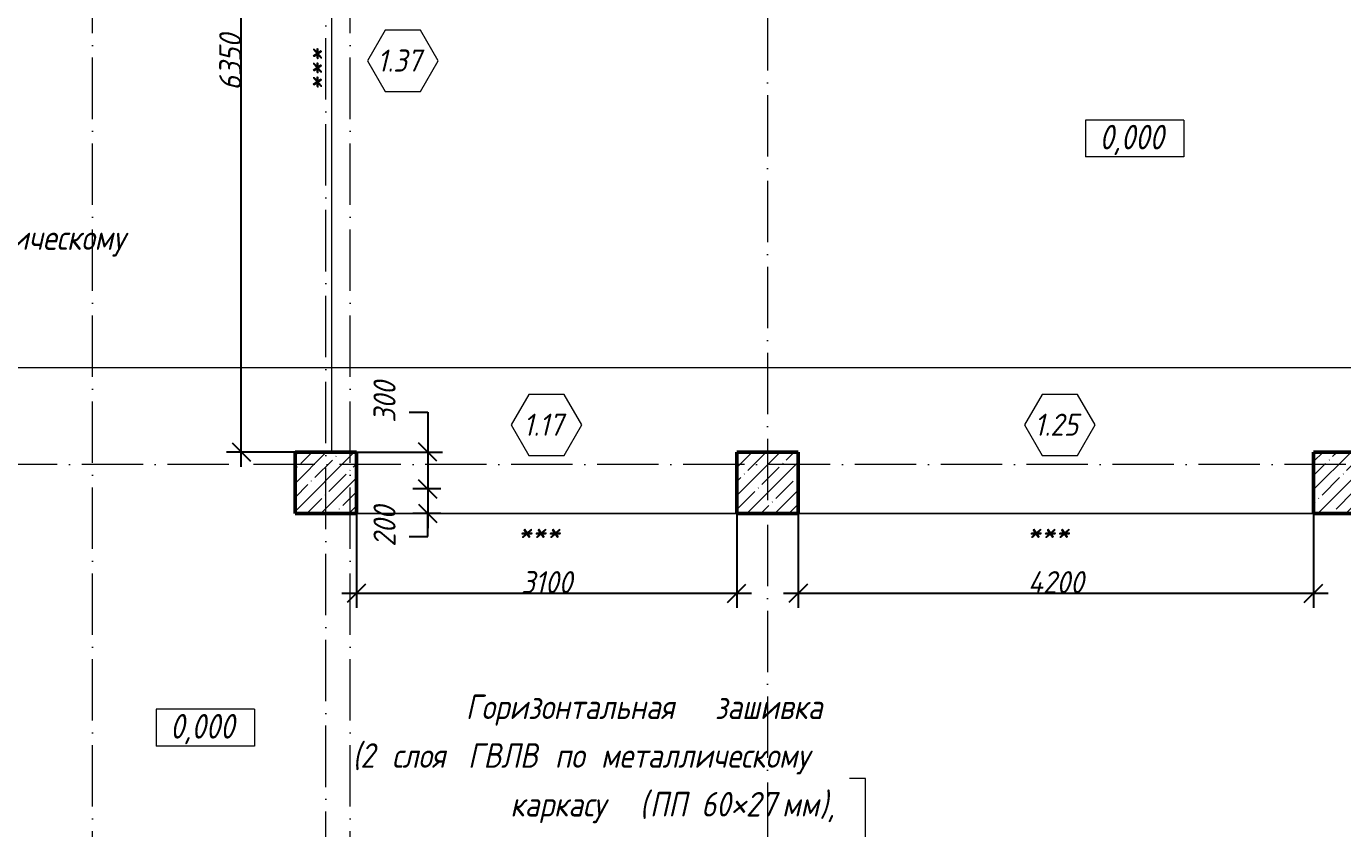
# Model space of a CAD drawing. Header units: millimetres. Extents: x -401725 to 250493, y 305116 to 802890.
# Drawn here: x -167791 to -157063, y 609330 to 615866 of the extents above; entities that cross this region are included whole.
import ezdxf

# ---------------------------------------------------------------- set-up
doc = ezdxf.new("R2010")
doc.units = ezdxf.units.MM
doc.linetypes.add('50_200_ШТРИХ_1Т_ш5_п1_п1_', pattern=[700, 500, -100, 0, -100])
for name, color, linetype, lineweight in [('A-____-____-DIMS', 7, 'Continuous', 9), ('A-DOOR-____-IDEN', 7, 'Continuous', 9), ('A-FLOR-____-OTLN', 7, 'Continuous', 9), ('G-____-____-DIMS', 7, 'Continuous', 9), ('G-____-____-TEXT', 7, 'Continuous', 9), ('S-COLS-____-MCUT', 7, 'Continuous', 50), ('S-COLS-____-OTLN', 7, 'Continuous', 9), ('S-GRID-____-OTLN-1', 7, '50_200_ШТРИХ_1Т_ш5_п1_п1_', 9)]:
    doc.layers.add(name, color=color, linetype=linetype, lineweight=lineweight)
doc.layers.add('G-____-____-SYMB-2', color=7, linetype='Continuous', lineweight=9, true_color=0x000000)
doc.styles.add('ISOCPEUR_I_14', font='isocpeui.ttf', dxfattribs={"width": 0.9, "height": 180})
doc.styles.add('ISOCPEUR_I_2', font='isocpeui.ttf', dxfattribs={"width": 0.85, "height": 2.3})
doc.dimstyles.new('ISO-1_8_0_9К_СРЕДНИЙ_Кладочные_8', dxfattribs={"dimscale": 304.8, "dimtxt": 179.276612, "dimasz": 0.492126, "dimexe": 0.393701, "dimexo": 0, "dimgap": 0, "dimtad": 1, "dimdec": 3, "dimrnd": 0.001, "dimdsep": 46, "dimtxsty": 'ISOCPEUR_I_14', "dimblk1": 'OBLIQUE', "dimblk2": 'OBLIQUE', "dimsah": 1, "dimcen": 0.09, "dimdle": 0.393701, "dimazin": 0, "dimtfac": 1, "dimtdec": 4, "dimtix": 1, "dimtmove": 0, "dimatfit": 3, "dimfxl": 1, "dimtvp": 1, "dimtolj": 1, "dimtzin": 0, "dimarcsym": 2})
doc.dimstyles.new('ISO-1_8_0_9К_СРЕДНИЙ_Кладочные_9', dxfattribs={"dimscale": 304.8, "dimtxt": 179.276612, "dimasz": 0.492126, "dimexe": 0.393701, "dimexo": 0, "dimgap": 0, "dimtad": 1, "dimdec": 3, "dimrnd": 0.001, "dimdsep": 46, "dimtxsty": 'ISOCPEUR_I_14', "dimblk1": 'OBLIQUE', "dimblk2": 'OBLIQUE', "dimsah": 1, "dimcen": 0.09, "dimdle": 0.393701, "dimazin": 0, "dimtfac": 1, "dimtdec": 4, "dimtix": 1, "dimtmove": 1, "dimatfit": 3, "dimfxl": 1, "dimtvp": 1, "dimtolj": 1, "dimtzin": 0, "dimarcsym": 2})

# ---------------------------------------------------------------- blocks, each defined once
blk = doc.blocks.new('BSC_Колонна _Прямоугольная - 500х500-25976076-АР1_Кладочный план 1 этажа в осях 1-64_Ю-ЯЯ')
at = {"layer": 'S-COLS-____-OTLN'}
h = blk.add_hatch(dxfattribs=at)
h.set_pattern_fill('FP_18', color=256, style=0, pattern_type=2)
h.set_pattern_definition([(45, (-9650, -67431.04), (-114.04925, 114.04925), []), (45, (-9535.95, -67431.04), (-114.04925, 114.04925), [201.613, -40.323, 3.353, -36.97])])
h.paths.add_polyline_path([(-250, -250), (250, -250), (250, 250), (-250, 250)], flags=0)
at = {"layer": 'S-COLS-____-MCUT'}
for p, q in [((250, 250), (-250, 250)), ((-250, 250), (-250, -250)), ((250, -250), (250, 250)), ((-250, -250), (250, -250))]:
    blk.add_line(p, q, dxfattribs=at)
blk = doc.blocks.new('BSC_Колонна _Прямоугольная - 500х500-V23-АР1_Кладочный план 1 этажа в осях 1-64_Ю-ЯЯ')
at = {"layer": 'S-COLS-____-OTLN'}
h = blk.add_hatch(dxfattribs=at)
h.set_pattern_fill('FP_20', color=256, style=0, pattern_type=2)
h.set_pattern_definition([(45, (-13250, -67431.04), (-114.04925, 114.04925), []), (45, (-13135.95, -67431.04), (-114.04925, 114.04925), [201.613, -40.323, 3.353, -36.97])])
h.paths.add_polyline_path([(-250, -250), (250, -250), (250, 250), (-250, 250)], flags=0)
at = {"layer": 'S-COLS-____-MCUT'}
for p, q in [((250, 250), (-250, 250)), ((-250, 250), (-250, -250)), ((250, -250), (250, 250)), ((-250, -250), (250, -250))]:
    blk.add_line(p, q, dxfattribs=at)
blk = doc.blocks.new('BSC_Колонна _Прямоугольная - 500х500-V84-АР1_Кладочный план 1 этажа в осях 1-64_Ю-ЯЯ')
at = {"layer": 'S-COLS-____-OTLN'}
h = blk.add_hatch(dxfattribs=at)
h.set_pattern_fill('FP_86', color=256, style=0, pattern_type=2)
h.set_pattern_definition([(45, (-17950, -67431.04), (-114.04925, 114.04925), []), (45, (-17835.95, -67431.04), (-114.04925, 114.04925), [201.613, -40.323, 3.353, -36.97])])
h.paths.add_polyline_path([(-250, -250), (250, -250), (250, 250), (-250, 250)], flags=0)
at = {"layer": 'S-COLS-____-MCUT'}
for p, q in [((250, 250), (-250, 250)), ((-250, 250), (-250, -250)), ((250, -250), (250, 250)), ((-250, -250), (250, -250))]:
    blk.add_line(p, q, dxfattribs=at)
blk = doc.blocks.new('Высотные отметки - 9_5х3_5_h_-17668430-АР1_Кладочный план 1 этажа в осях 1-64_Ю-ЯЯ')
at = {"layer": 'G-____-____-DIMS'}
for p, q in [((-4, 3), (-4, 0)), ((4, 3), (-4, 3)), ((4, 3), (4, 0)), ((4, 0), (-4, 0))]:
    blk.add_line(p, q, dxfattribs=at)
blk = doc.blocks.new('_Oblique')
at = {"color": 0, "linetype": 'ByBlock', "lineweight": -2}
blk.add_line((-0.5, -0.5), (0.5, 0.5), dxfattribs=at)
blk = doc.blocks.new('*D13274')
at = {"layer": 'A-____-____-DIMS', "color": 0, "lineweight": -2, "transparency": 16777216}
for p, q in [((-165101, 611898), (-165101, 611128)), ((-162001, 611898), (-162001, 611128)), ((-165221, 611248), (-161881, 611248))]:
    blk.add_line(p, q, dxfattribs=at)
at = {"layer": 'Defpoints', "color": 0, "transparency": 16777216}
for p in [(-165101, 611898), (-162001, 611898), (-162001, 611248)]:
    blk.add_point(p, dxfattribs=at)
at = {"layer": 'A-____-____-DIMS', "color": 0, "lineweight": -2, "transparency": 16777216, "xscale": 150, "yscale": 150, "zscale": 150, "rotation": 180}
blk.add_blockref('_Oblique', (-165101, 611248), dxfattribs=at)
at = {"layer": 'A-____-____-DIMS', "color": 0, "lineweight": -2, "transparency": 16777216, "xscale": 150, "yscale": 150, "zscale": 150}
blk.add_blockref('_Oblique', (-162001, 611248), dxfattribs=at)
at = {"layer": 'A-____-____-DIMS', "color": 0, "transparency": 16777216, "insert": (-163551, 611338), "char_height": 180, "width": 504.73, "attachment_point": 5, "style": 'ISOCPEUR_I_14'}
blk.add_mtext('\\A1;3100', dxfattribs=at)
blk = doc.blocks.new('*D13275')
at = {"layer": 'A-____-____-DIMS', "color": 0, "lineweight": -2, "transparency": 16777216}
for p, q in [((-164670, 612722), (-164520, 612722)), ((-164520, 612722), (-164520, 612398)), ((-164520, 612518), (-164520, 611978)), ((-165101, 612398), (-164400, 612398)), ((-164414, 612098), (-164640, 612098))]:
    blk.add_line(p, q, dxfattribs=at)
at = {"layer": 'Defpoints', "color": 0, "transparency": 16777216}
for p in [(-165101, 612398), (-164520, 612098), (-164414, 612098)]:
    blk.add_point(p, dxfattribs=at)
at = {"layer": 'A-____-____-DIMS', "color": 0, "lineweight": -2, "transparency": 16777216, "xscale": 150, "yscale": 150, "zscale": 150}
for p, rotation in [((-164520, 612398), 90), ((-164520, 612098), 270)]:
    blk.add_blockref('_Oblique', p, dxfattribs=dict(at, rotation=rotation))
at = {"layer": 'A-____-____-DIMS', "color": 0, "transparency": 16777216, "insert": (-164962, 612637), "char_height": 180, "width": 409.58, "attachment_point": 1, "rotation": 90, "line_spacing_factor": 1.149209, "style": 'ISOCPEUR_I_14'}
blk.add_mtext('\\A1;300', dxfattribs=at)
blk = doc.blocks.new('*D13276')
at = {"layer": 'A-____-____-DIMS', "color": 0, "lineweight": -2, "transparency": 16777216}
for p, q in [((-164520, 612218), (-164520, 611778)), ((-164414, 612098), (-164640, 612098)), ((-164414, 611898), (-164640, 611898)), ((-164520, 611711), (-164520, 611898)), ((-164670, 611711), (-164520, 611711))]:
    blk.add_line(p, q, dxfattribs=at)
at = {"layer": 'Defpoints', "color": 0, "transparency": 16777216}
for p in [(-164414, 612098), (-164520, 611898), (-164414, 611898)]:
    blk.add_point(p, dxfattribs=at)
at = {"layer": 'A-____-____-DIMS', "color": 0, "lineweight": -2, "transparency": 16777216, "xscale": 150, "yscale": 150, "zscale": 150}
for p, rotation in [((-164520, 612098), 90), ((-164520, 611898), 270)]:
    blk.add_blockref('_Oblique', p, dxfattribs=dict(at, rotation=rotation))
at = {"layer": 'A-____-____-DIMS', "color": 0, "transparency": 16777216, "insert": (-164962, 611626), "char_height": 180, "width": 409.58, "attachment_point": 1, "rotation": 90, "line_spacing_factor": 1.149209, "style": 'ISOCPEUR_I_14'}
blk.add_mtext('\\A1;200', dxfattribs=at)
blk = doc.blocks.new('Марка проема - марка проема-27336095-АР1_Кладочный план 1 этажа в осях 1-64_Ю-ЯЯ')
at = {"layer": 'A-DOOR-____-IDEN'}
for p, q in [((-1.44, 0.16), (-2.88, -2.33)), ((1.44, 0.16), (-1.44, 0.16)), ((2.88, -2.33), (1.44, 0.16)), ((-2.88, -2.33), (-1.44, -4.82)), ((1.44, -4.82), (2.88, -2.33)), ((-1.44, -4.82), (1.44, -4.82))]:
    blk.add_line(p, q, dxfattribs=at)
blk = doc.blocks.new('*D13277')
at = {"layer": 'A-____-____-DIMS', "color": 0, "lineweight": -2, "transparency": 16777216}
for p, q in [((-161501, 611898), (-161501, 611128)), ((-157301, 611898), (-157301, 611128)), ((-161621, 611248), (-157181, 611248))]:
    blk.add_line(p, q, dxfattribs=at)
at = {"layer": 'Defpoints', "color": 0, "transparency": 16777216}
for p in [(-161501, 611898), (-157301, 611898), (-157301, 611248)]:
    blk.add_point(p, dxfattribs=at)
at = {"layer": 'A-____-____-DIMS', "color": 0, "lineweight": -2, "transparency": 16777216, "xscale": 150, "yscale": 150, "zscale": 150, "rotation": 180}
blk.add_blockref('_Oblique', (-161501, 611248), dxfattribs=at)
at = {"layer": 'A-____-____-DIMS', "color": 0, "lineweight": -2, "transparency": 16777216, "xscale": 150, "yscale": 150, "zscale": 150}
blk.add_blockref('_Oblique', (-157301, 611248), dxfattribs=at)
at = {"layer": 'A-____-____-DIMS', "color": 0, "transparency": 16777216, "insert": (-159401, 611338), "char_height": 180, "width": 562.65, "attachment_point": 5, "style": 'ISOCPEUR_I_14'}
blk.add_mtext('\\A1;4200', dxfattribs=at)
blk = doc.blocks.new('*D13284')
at = {"layer": 'A-____-____-DIMS', "color": 0, "lineweight": -2, "transparency": 16777216}
for p, q in [((-166039, 612278), (-166039, 618868)), ((-165601, 618748), (-166159, 618748)), ((-165601, 612398), (-166159, 612398))]:
    blk.add_line(p, q, dxfattribs=at)
at = {"layer": 'Defpoints', "color": 0, "transparency": 16777216}
for p in [(-166039, 618748), (-165601, 618748), (-165601, 612398)]:
    blk.add_point(p, dxfattribs=at)
at = {"layer": 'A-____-____-DIMS', "color": 0, "lineweight": -2, "transparency": 16777216, "xscale": 150, "yscale": 150, "zscale": 150}
for p, rotation in [((-166039, 618748), 90), ((-166039, 612398), 270)]:
    blk.add_blockref('_Oblique', p, dxfattribs=dict(at, rotation=rotation))
at = {"layer": 'A-____-____-DIMS', "color": 0, "transparency": 16777216, "insert": (-166129, 615573), "char_height": 180, "width": 546.1, "attachment_point": 5, "rotation": 90, "style": 'ISOCPEUR_I_14'}
blk.add_mtext('\\A1;6350', dxfattribs=at)

msp = doc.modelspace()

# ---------------------------------------------------------------- linework, layer by layer
at = {"layer": 'A-FLOR-____-OTLN'}
for p, q in [((-165300.7357, 612397.5526), (-165300.7357, 618747.5526)), ((-162000.7357, 611897.5526), (-165100.7357, 611897.5526)), ((-165100.7357, 611897.5526), (-162000.7357, 611897.5526)), ((-157300.7357, 611897.5526), (-161500.7357, 611897.5526)), ((-161500.7357, 611897.5526), (-157300.7357, 611897.5526))]:
    msp.add_line(p, q, dxfattribs=at)
at = {"layer": 'G-____-____-SYMB-2'}
msp.add_line((-179984.5837, 613087.5526), (-70594.3281, 613087.5526), dxfattribs=at)
at = {"layer": 'G-____-____-TEXT'}
for p, q in [((-160952.0134, 609739.7906), (-161081.8971, 609739.7906)), ((-160952.0134, 604673.932), (-160952.0134, 609739.7906))]:
    msp.add_line(p, q, dxfattribs=at)
at = {"layer": 'S-GRID-____-OTLN-1'}
for p, q in [((-167250.7357, 597608.0984), (-167250.7357, 635609.362)), ((-165350.7357, 597767.5591), (-165350.7357, 635609.362)), ((-161750.7357, 635609.362), (-161750.7357, 597608.0984)), ((-165150.7357, 597608.0984), (-165150.7357, 635349.8075)), ((-70926.3291, 612297.5526), (-179669.5059, 612297.5526))]:
    msp.add_line(p, q, dxfattribs=at)

# ---------------------------------------------------------------- block references
at = {"layer": 'A-DOOR-____-IDEN', "xscale": 99.99999999999993, "yscale": 99.99999999999993, "zscale": 99.99999999999993}
for p in [(-164722.7416, 615818.0954), (-163550.7357, 612851.7666), (-159368.1419, 612851.7666)]:
    msp.add_blockref('Марка проема - марка проема-27336095-АР1_Кладочный план 1 этажа в осях 1-64_Ю-ЯЯ', p, dxfattribs=at)
at = {"layer": 'G-____-____-DIMS', "xscale": 99.99999999999993, "yscale": 99.99999999999993, "zscale": 99.99999999999993}
for p in [(-158758.2879, 614802.3186), (-166332.5777, 610002.5681)]:
    msp.add_blockref('Высотные отметки - 9_5х3_5_h_-17668430-АР1_Кладочный план 1 этажа в осях 1-64_Ю-ЯЯ', p, dxfattribs=at)
at = {"layer": 'S-COLS-____-OTLN'}
for name, p in [('BSC_Колонна _Прямоугольная - 500х500-25976076-АР1_Кладочный план 1 этажа в осях 1-64_Ю-ЯЯ', (-165350.7357, 612147.5526)), ('BSC_Колонна _Прямоугольная - 500х500-V23-АР1_Кладочный план 1 этажа в осях 1-64_Ю-ЯЯ', (-161750.7357, 612147.5526)), ('BSC_Колонна _Прямоугольная - 500х500-V84-АР1_Кладочный план 1 этажа в осях 1-64_Ю-ЯЯ', (-157050.7357, 612147.5526))]:
    msp.add_blockref(name, p, dxfattribs=at)

# ---------------------------------------------------------------- texts
at = {"layer": 'A-DOOR-____-IDEN', "insert": (-165539.2552, 615336.9822), "char_height": 200, "width": 562.784625, "attachment_point": 1, "rotation": 90, "style": 'ISOCPEUR_I_2'}
msp.add_mtext('***', dxfattribs=at)
at = {"layer": 'A-DOOR-____-IDEN', "attachment_point": 1}
for s, insert, char_height, width, style in [('1.37', (-164930.3807, 615676.9149), 180, 454.556812, 'ISOCPEUR_I_14'), ('1.17', (-163740.3748, 612710.5861), 180, 411.265687, 'ISOCPEUR_I_14'), ('1.25', (-159575.781, 612710.5861), 180, 454.556812, 'ISOCPEUR_I_14'), ('***', (-163786.3061, 611856.0721), 200, 562.784625, 'ISOCPEUR_I_2'), ('***', (-159636.3061, 611856.0721), 200, 562.784625, 'ISOCPEUR_I_2')]:
    msp.add_mtext(s, dxfattribs=dict(at, insert=insert, char_height=char_height, width=width, style=style))
at = {"layer": 'G-____-____-DIMS', "char_height": 200, "width": 688.399425, "attachment_point": 1, "line_spacing_factor": 1.149209, "style": 'ISOCPEUR_I_2'}
for insert in [(-159045.121, 615063.6097), (-166619.4108, 610263.8592)]:
    msp.add_mtext('0,000', dxfattribs=dict(at, insert=insert))
at = {"layer": 'G-____-____-TEXT', "char_height": 200, "attachment_point": 1, "style": 'ISOCPEUR_I_2'}
for s, insert, width in [('металлическому', (-168685.2558, 614244.6881), 2337.72075), ('Горизонтальная', (-164209.6786, 610422.9052), 2323.290375), ('зашивка', (-162179.663, 610422.9052), 1212.1515), ('(2 ', (-165132.413, 610026.0302), 389.620125), ('ГВЛВ', (-164191.8193, 610026.0302), 721.51875), ('слоя', (-164810.9443, 610026.0302), 613.290937), ('по', (-163483.3974, 610026.0302), 317.46825), ('металлическому', (-163108.3505, 610026.0302), 2337.72075), ('каркасу', (-163846.538, 609629.1552), 1147.214813), (' (', (-162899.9911, 609629.1552), 230.886), ('ПП', (-162709.4911, 609629.1552), 375.18975), (' 60\\fISOCPEUR|b0|i1|c238|p34|;\\W.9;×27', (-162399.9286, 609629.1552), 930.759188), ('мм', (-161631.9755, 609629.1552), 375.18975), ('), ', (-161322.413, 609629.1552), 173.1645)]:
    msp.add_mtext(s, dxfattribs=dict(at, insert=insert, width=width))

# ---------------------------------------------------------------- dimensions: what is measured, and where the dimension line sits
at = {"layer": 'A-____-____-DIMS'}
dim = msp.add_linear_dim(base=(-166038.6919, 618747.5526), p1=(-165600.7357, 612397.5526), p2=(-165600.7357, 618747.5526), angle=90, dimstyle='ISO-1_8_0_9К_СРЕДНИЙ_Кладочные_8', override={"dimpost": '<>', "dimfxl": 6350}, dxfattribs=at)
dim.commit()
dim.dimension.update_dxf_attribs({"geometry": '*D13284', "text_midpoint": (-166128.6919, 615572.5526)})
for base, p1, p2, override, picture, middle in [((-164520.1801, 612097.5526), (-165100.7357, 612397.5526), (-164414.1141, 612097.5526), {"dimpost": '<>', "dimfxl": 749.29916}, '*D13275', (-164635.3422, 612721.6267)), ((-164520.1801, 611897.5526), (-164414.1141, 612097.5526), (-164414.1141, 611897.5526), {"dimpost": '<>', "dimfxl": 200}, '*D13276', (-164635.3422, 611710.8384))]:
    dim = msp.add_linear_dim(base=base, p1=p1, p2=p2, angle=90, dimstyle='ISO-1_8_0_9К_СРЕДНИЙ_Кладочные_9', override=override, dxfattribs=at)
    dim.commit()
    dim.dimension.update_dxf_attribs({"geometry": picture, "text_midpoint": middle, "dimtype": 160, "text_rotation": 90})
for base, p1, p2, override, picture, middle in [((-162000.7357, 611247.7323), (-165100.7357, 611897.5526), (-162000.7357, 611897.5526), {"dimpost": '<>', "dimfxl": 3100}, '*D13274', (-163550.7357, 611337.7323)), ((-157300.7357, 611247.7323), (-161500.7357, 611897.5526), (-157300.7357, 611897.5526), {"dimpost": '<>', "dimfxl": 4200}, '*D13277', (-159400.7357, 611337.7323))]:
    dim = msp.add_linear_dim(base=base, p1=p1, p2=p2, dimstyle='ISO-1_8_0_9К_СРЕДНИЙ_Кладочные_8', override=override, dxfattribs=at)
    dim.commit()
    dim.dimension.update_dxf_attribs({"geometry": picture, "text_midpoint": middle})

doc.saveas('drawing.dxf')
